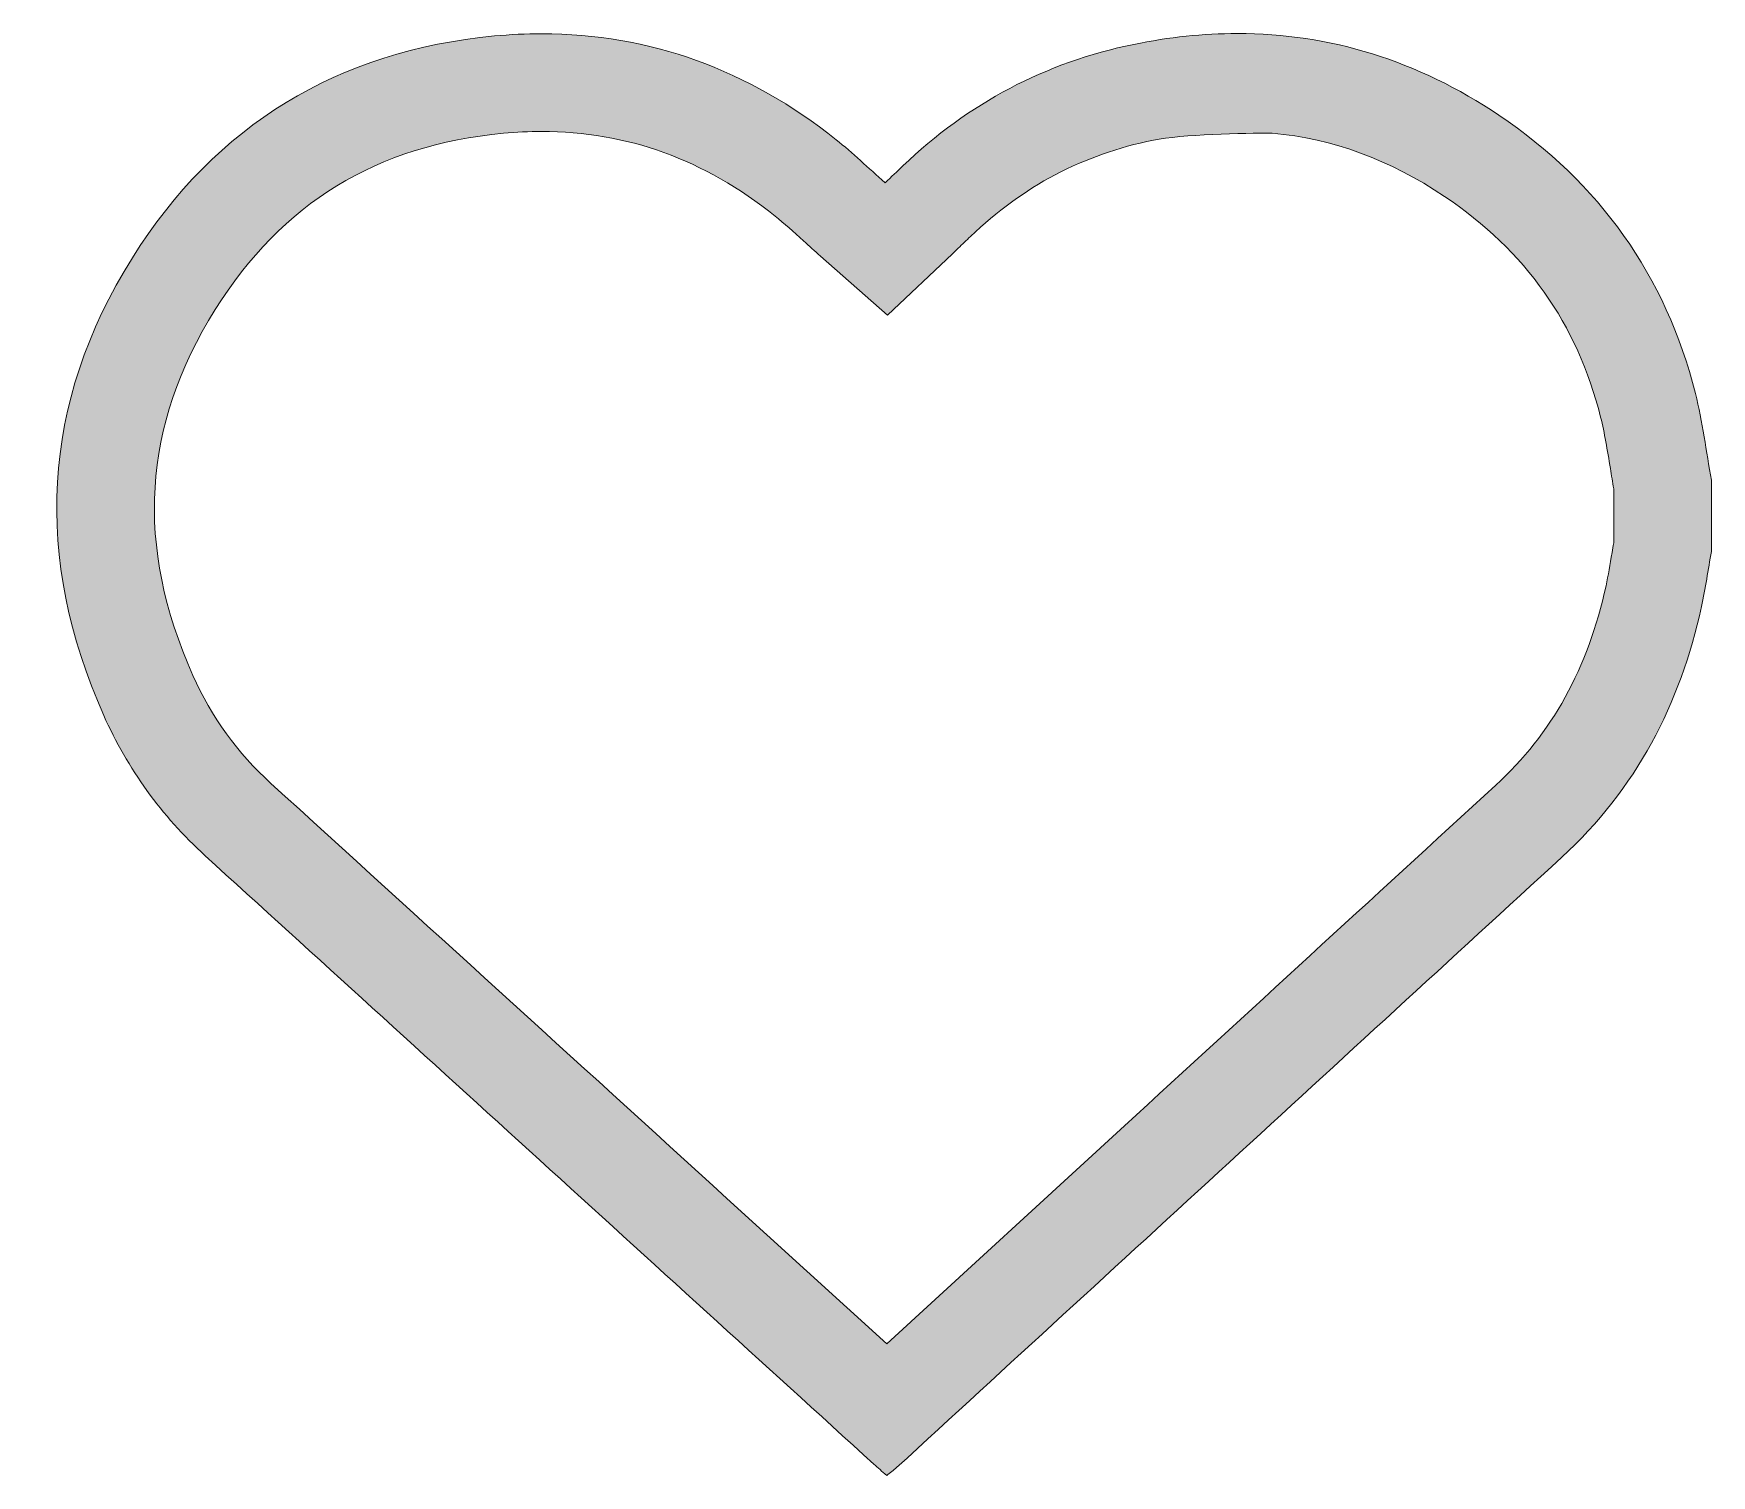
# Model space of a CAD drawing. Header units: millimetres. Extents: x 20 to 179, y -114 to -63.
# Drawn here: x 19.8 to 71.3, y -113.4 to -69.1 of the extents above; entities that cross this region are included whole.
import ezdxf

# ---------------------------------------------------------------- set-up
doc = ezdxf.new("R2010")
doc.units = ezdxf.units.MM
doc.header["$MEASUREMENT"] = 0
doc.layers.add('Layer 1', color=7, linetype='Continuous')

msp = doc.modelspace()

# ---------------------------------------------------------------- hatches: boundary and pattern name
at = {"layer": 'Layer 1'}
h = msp.add_hatch(color=3, dxfattribs=at)
h.dxf.hatch_style = 2
edge = h.paths.add_edge_path()
edge.add_spline(control_points=[(70.858, -80.171), (69.946, -76.558), (67.904, -73.703), (64.828, -71.634), (62.33, -69.954), (59.639, -69.126), (56.796, -69.126), (56.796, -69.126), (56.795, -69.126), (56.795, -69.126), (55.756, -69.126), (54.696, -69.237), (53.618, -69.457), (50.905, -70.012), (48.534, -71.265), (46.528, -73.188), (46.351, -73.357), (46.173, -73.525), (45.983, -73.705), (45.465, -73.248), (44.991, -72.792), (44.478, -72.383), (41.791, -70.24), (38.759, -69.133), (35.436, -69.133), (34.959, -69.133), (34.477, -69.155), (33.988, -69.201), (29.206, -69.649), (25.427, -71.932), (22.875, -76.006), (20.065, -80.492), (19.841, -85.229), (21.995, -90.053), (22.727, -91.691), (23.767, -93.142), (25.107, -94.36), (31.952, -100.585), (38.795, -106.812), (45.64, -113.037), (45.761, -113.148), (45.887, -113.255), (46.031, -113.382), (46.136, -113.299), (46.242, -113.226), (46.336, -113.14), (53.142, -106.897), (59.947, -100.652), (66.754, -94.41), (69.035, -92.318), (70.392, -89.711), (71.044, -86.713), (71.166, -86.153), (71.249, -85.585), (71.35, -85.02), (71.35, -84.293), (71.35, -83.566), (71.35, -82.839), (71.189, -81.949), (71.078, -81.046), (70.858, -80.171)], knot_values=[0, 0, 0, 0, 1, 1, 1, 2, 2, 2, 3, 3, 3, 4, 4, 4, 5, 5, 5, 6, 6, 6, 7, 7, 7, 8, 8, 8, 9, 9, 9, 10, 10, 10, 11, 11, 11, 12, 12, 12, 13, 13, 13, 14, 14, 14, 15, 15, 15, 16, 16, 16, 17, 17, 17, 18, 18, 18, 19, 19, 19, 20, 20, 20, 20], degree=3, periodic=1)
edge = h.paths.add_edge_path()
edge.add_spline(control_points=[(68.35, -84.76), (68.333, -84.86), (68.316, -84.959), (68.299, -85.058), (68.238, -85.42), (68.181, -85.762), (68.113, -86.075), (67.56, -88.613), (66.453, -90.616), (64.726, -92.199), (60.927, -95.683), (57.129, -99.167), (53.331, -102.651), (53.331, -102.651), (46.037, -109.343), (46.037, -109.343), (46.037, -109.343), (41.128, -104.878), (41.128, -104.878), (36.461, -100.632), (31.793, -96.386), (27.125, -92.141), (26.106, -91.215), (25.302, -90.101), (24.735, -88.83), (22.956, -84.846), (23.179, -81.172), (25.417, -77.598), (27.469, -74.323), (30.364, -72.554), (34.268, -72.188), (34.661, -72.151), (35.054, -72.133), (35.436, -72.133), (38.071, -72.133), (40.417, -72.982), (42.608, -74.729), (42.882, -74.947), (43.174, -75.211), (43.482, -75.491), (43.651, -75.644), (43.822, -75.799), (43.997, -75.954), (43.997, -75.954), (46.055, -77.772), (46.055, -77.772), (46.055, -77.772), (48.047, -75.882), (48.047, -75.882), (48.047, -75.882), (48.225, -75.714), (48.225, -75.714), (48.354, -75.591), (48.479, -75.473), (48.604, -75.354), (50.218, -73.806), (52.055, -72.839), (54.219, -72.396), (55.078, -72.221), (57.004, -72.183), (57.865, -72.182), (59.732, -72.357), (61.472, -72.993), (63.154, -74.124), (65.653, -75.804), (67.221, -78.023), (67.949, -80.905), (68.068, -81.379), (68.155, -81.912), (68.246, -82.476), (68.28, -82.685), (68.314, -82.893), (68.35, -83.101), (68.35, -83.101), (68.35, -84.76), (68.35, -84.76)], knot_values=[0, 0, 0, 0, 1, 1, 1, 2, 2, 2, 3, 3, 3, 4, 4, 4, 5, 5, 5, 6, 6, 6, 7, 7, 7, 8, 8, 8, 9, 9, 9, 10, 10, 10, 11, 11, 11, 12, 12, 12, 13, 13, 13, 14, 14, 14, 15, 15, 15, 16, 16, 16, 17, 17, 17, 18, 18, 18, 19, 19, 19, 20, 20, 20, 21, 21, 21, 22, 22, 22, 23, 23, 23, 24, 24, 24, 25, 25, 25, 25], degree=3, periodic=1)

# ---------------------------------------------------------------- linework, layer by layer
at = {"layer": 'Layer 1', "lineweight": 0}
for points, knots in [([(70.858, -80.171), (69.946, -76.558), (67.904, -73.703), (64.828, -71.634), (62.33, -69.954), (59.639, -69.126), (56.796, -69.126), (56.796, -69.126), (56.795, -69.126), (56.795, -69.126), (55.756, -69.126), (54.696, -69.237), (53.618, -69.457), (50.905, -70.012), (48.534, -71.265), (46.528, -73.188), (46.351, -73.357), (46.173, -73.525), (45.983, -73.705), (45.465, -73.248), (44.991, -72.792), (44.478, -72.383), (41.791, -70.24), (38.759, -69.133), (35.436, -69.133), (34.959, -69.133), (34.477, -69.155), (33.988, -69.201), (29.206, -69.649), (25.427, -71.932), (22.875, -76.006), (20.065, -80.492), (19.841, -85.229), (21.995, -90.053), (22.727, -91.691), (23.767, -93.142), (25.107, -94.36), (31.952, -100.585), (38.795, -106.812), (45.64, -113.037), (45.761, -113.148), (45.887, -113.255), (46.031, -113.382), (46.136, -113.299), (46.242, -113.226), (46.336, -113.14), (53.142, -106.897), (59.947, -100.652), (66.754, -94.41), (69.035, -92.318), (70.392, -89.711), (71.044, -86.713), (71.166, -86.153), (71.249, -85.585), (71.35, -85.02), (71.35, -84.293), (71.35, -83.566), (71.35, -82.839), (71.189, -81.949), (71.078, -81.046), (70.858, -80.171)], [0, 0, 0, 0, 1, 1, 1, 2, 2, 2, 3, 3, 3, 4, 4, 4, 5, 5, 5, 6, 6, 6, 7, 7, 7, 8, 8, 8, 9, 9, 9, 10, 10, 10, 11, 11, 11, 12, 12, 12, 13, 13, 13, 14, 14, 14, 15, 15, 15, 16, 16, 16, 17, 17, 17, 18, 18, 18, 19, 19, 19, 20, 20, 20, 20]), ([(68.35, -84.76), (68.333, -84.86), (68.316, -84.959), (68.299, -85.058), (68.238, -85.42), (68.181, -85.762), (68.113, -86.075), (67.56, -88.613), (66.453, -90.616), (64.726, -92.199), (60.927, -95.683), (57.129, -99.167), (53.331, -102.651), (53.331, -102.651), (46.037, -109.343), (46.037, -109.343), (46.037, -109.343), (41.128, -104.878), (41.128, -104.878), (36.461, -100.632), (31.793, -96.386), (27.125, -92.141), (26.106, -91.215), (25.302, -90.101), (24.735, -88.83), (22.956, -84.846), (23.179, -81.172), (25.417, -77.598), (27.469, -74.323), (30.364, -72.554), (34.268, -72.188), (34.661, -72.151), (35.054, -72.133), (35.436, -72.133), (38.071, -72.133), (40.417, -72.982), (42.608, -74.729), (42.882, -74.947), (43.174, -75.211), (43.482, -75.491), (43.651, -75.644), (43.822, -75.799), (43.997, -75.954), (43.997, -75.954), (46.055, -77.772), (46.055, -77.772), (46.055, -77.772), (48.047, -75.882), (48.047, -75.882), (48.047, -75.882), (48.225, -75.714), (48.225, -75.714), (48.354, -75.591), (48.479, -75.473), (48.604, -75.354), (50.218, -73.806), (52.055, -72.839), (54.219, -72.396), (55.078, -72.221), (57.004, -72.183), (57.865, -72.182), (59.732, -72.357), (61.472, -72.993), (63.154, -74.124), (65.653, -75.804), (67.221, -78.023), (67.949, -80.905), (68.068, -81.379), (68.155, -81.912), (68.246, -82.476), (68.28, -82.685), (68.314, -82.893), (68.35, -83.101), (68.35, -83.101), (68.35, -84.76), (68.35, -84.76)], [0, 0, 0, 0, 1, 1, 1, 2, 2, 2, 3, 3, 3, 4, 4, 4, 5, 5, 5, 6, 6, 6, 7, 7, 7, 8, 8, 8, 9, 9, 9, 10, 10, 10, 11, 11, 11, 12, 12, 12, 13, 13, 13, 14, 14, 14, 15, 15, 15, 16, 16, 16, 17, 17, 17, 18, 18, 18, 19, 19, 19, 20, 20, 20, 21, 21, 21, 22, 22, 22, 23, 23, 23, 24, 24, 24, 25, 25, 25, 25])]:
    msp.add_open_spline(points, degree=3, knots=knots, dxfattribs=at)

doc.saveas('drawing.dxf')
